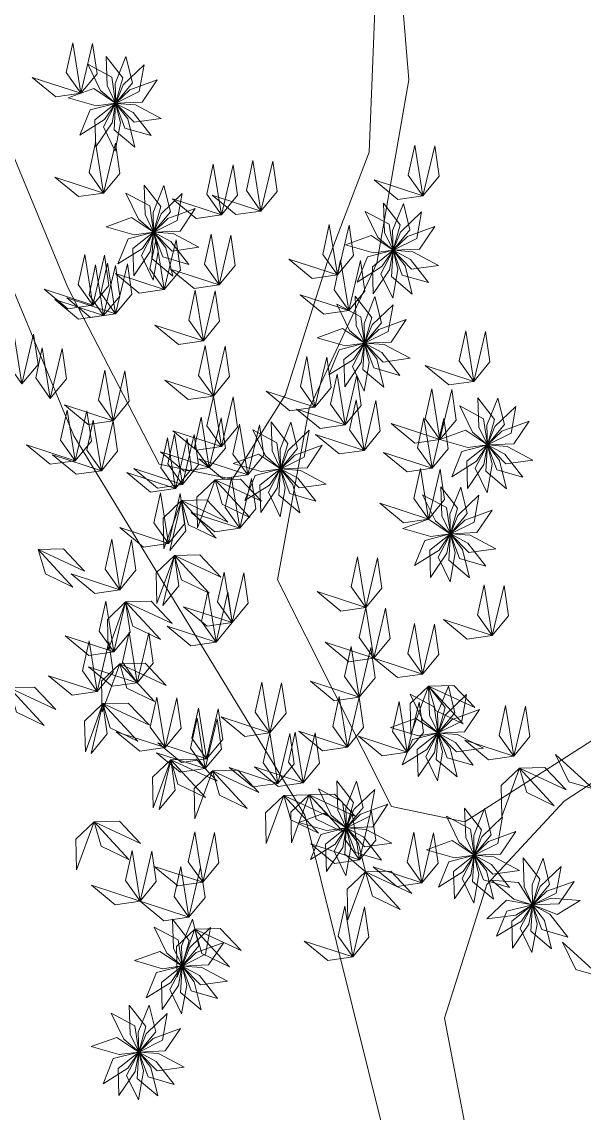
# Model space of a CAD drawing. Header units: inches. Extents: x -422522 to 22891, y -2973 to 414515.
# Drawn here: x 6861.8 to 6927.7, y 10840.1 to 10967.8 of the extents above; entities that cross this region are included whole.
import ezdxf

# ---------------------------------------------------------------- set-up
doc = ezdxf.new("R2010")
doc.units = ezdxf.units.IN
doc.header["$MEASUREMENT"] = 0
doc.layers.add('ARREDAMENTO', color=8, linetype='Continuous', lineweight=18)

msp = doc.modelspace()

# ---------------------------------------------------------------- linework, layer by layer
at = {"layer": 'ARREDAMENTO', "linetype": 'Continuous', "lineweight": 0}
for points in [[(6903.61, 10979.96), (6902.49, 10952.59), (6897.64, 10939.8), (6892.67, 10924.13), (6886.49, 10914.29), (6877.91, 10916.08), (6867.21, 10936.72), (6859.34, 10955.8), (6843.17, 10983.88), (6857.48, 10945.78), (6837.37, 10948.04), (6805.74, 10950.78), (6794.69, 10962.78), (6807.06, 10947.84), (6837.26, 10945.16), (6858.75, 10941.4), (6867.94, 10919.37), (6894.99, 10874.98), (6909.85, 10815.21)], [(6928.53, 10883.7), (6913.71, 10874.21), (6905.13, 10876), (6891.78, 10902.53), (6895.49, 10922.58), (6903.4, 10939.57), (6907.17, 10961.06), (6905.23, 10984.22)], [(6929.98, 10778.31), (6921.46, 10781.54), (6920.96, 10804.65), (6916.09, 10826.49), (6911.33, 10851.22), (6916.3, 10866.89), (6925.35, 10876.62), (6946.11, 10890.2)]]:
    msp.add_lwpolyline(points, dxfattribs=at)
at = {"layer": 'ARREDAMENTO', "lineweight": 0}
for points in [[(6868.75, 10959.47), (6867.03, 10961.89), (6867.8, 10965.39), (6868.75, 10959.47)], [(6868.75, 10959.47), (6870.64, 10961.75), (6870.12, 10965.31), (6868.75, 10959.47)], [(6871.7, 10963.79), (6871.82, 10960.38), (6872.82, 10958.31), (6873.65, 10961.28), (6871.7, 10963.79)], [(6874.03, 10963.77), (6872.76, 10960.61), (6872.83, 10958.3), (6874.79, 10960.68), (6874.03, 10963.77)], [(6869.56, 10962.86), (6871.06, 10959.79), (6872.82, 10958.31), (6872.37, 10961.36), (6869.56, 10962.86)], [(6876.15, 10962.8), (6873.7, 10960.44), (6872.83, 10958.3), (6875.59, 10959.67), (6876.15, 10962.8)], [(6868.75, 10959.47), (6865.82, 10959.05), (6863.05, 10961.33), (6868.75, 10959.47)], [(6877.7, 10961.06), (6874.5, 10959.89), (6872.83, 10958.3), (6875.91, 10958.43), (6877.7, 10961.06)], [(6867.25, 10958.93), (6870.53, 10957.99), (6872.81, 10958.3), (6870.25, 10960.01), (6867.25, 10958.93)], [(6868.63, 10954.58), (6871.52, 10956.39), (6872.81, 10958.29), (6869.83, 10957.53), (6868.63, 10954.58)], [(6870.5, 10953.2), (6872.41, 10956.02), (6872.82, 10958.29), (6870.4, 10956.38), (6870.5, 10953.2)], [(6872.78, 10952.69), (6873.37, 10956.05), (6872.82, 10958.29), (6871.39, 10955.56), (6872.78, 10952.69)], [(6875.06, 10953.16), (6874.24, 10956.47), (6872.82, 10958.29), (6872.63, 10955.21), (6875.06, 10953.16)], [(6876.96, 10954.51), (6874.86, 10957.2), (6872.83, 10958.29), (6873.9, 10955.4), (6876.96, 10954.51)], [(6878.14, 10956.52), (6875.13, 10958.12), (6872.83, 10958.29), (6874.99, 10956.09), (6878.14, 10956.52)], [(6871.41, 10947.79), (6869.7, 10950.21), (6870.46, 10953.71), (6871.41, 10947.79)], [(6871.41, 10947.79), (6873.3, 10950.08), (6872.79, 10953.63), (6871.41, 10947.79)], [(6908.81, 10947.48), (6907.09, 10949.9), (6907.86, 10953.4), (6908.81, 10947.48)], [(6908.81, 10947.48), (6910.7, 10949.76), (6910.18, 10953.32), (6908.81, 10947.48)], [(6885.2, 10945.24), (6883.48, 10947.66), (6884.25, 10951.16), (6885.2, 10945.24)], [(6885.2, 10945.24), (6887.08, 10947.53), (6886.57, 10951.08), (6885.2, 10945.24)], [(6889.84, 10945.69), (6888.13, 10948.11), (6888.89, 10951.61), (6889.84, 10945.69)], [(6889.84, 10945.69), (6891.73, 10947.97), (6891.22, 10951.53), (6889.84, 10945.69)], [(6871.41, 10947.79), (6868.48, 10947.37), (6865.71, 10949.65), (6871.41, 10947.79)], [(6908.81, 10947.48), (6905.87, 10947.05), (6903.11, 10949.34), (6908.81, 10947.48)], [(6876.15, 10948.71), (6876.27, 10945.3), (6877.27, 10943.23), (6878.1, 10946.2), (6876.15, 10948.71)], [(6878.48, 10948.69), (6877.2, 10945.53), (6877.27, 10943.22), (6879.24, 10945.6), (6878.48, 10948.69)], [(6874.01, 10947.78), (6875.5, 10944.72), (6877.27, 10943.23), (6876.82, 10946.28), (6874.01, 10947.78)], [(6880.6, 10947.73), (6878.15, 10945.36), (6877.28, 10943.22), (6880.04, 10944.59), (6880.6, 10947.73)], [(6885.2, 10945.24), (6882.26, 10944.82), (6879.49, 10947.1), (6885.2, 10945.24)], [(6889.84, 10945.69), (6886.91, 10945.27), (6884.14, 10947.55), (6889.84, 10945.69)], [(6882.14, 10945.98), (6878.94, 10944.81), (6877.28, 10943.22), (6880.36, 10943.35), (6882.14, 10945.98)], [(6902.05, 10945.65), (6903.54, 10942.59), (6905.3, 10941.1), (6904.85, 10944.15), (6902.05, 10945.65)], [(6904.18, 10946.59), (6904.3, 10943.18), (6905.31, 10941.1), (6906.14, 10944.07), (6904.18, 10946.59)], [(6906.52, 10946.57), (6905.24, 10943.41), (6905.31, 10941.1), (6907.28, 10943.48), (6906.52, 10946.57)], [(6908.64, 10945.6), (6906.19, 10943.23), (6905.31, 10941.1), (6908.08, 10942.47), (6908.64, 10945.6)], [(6871.7, 10943.85), (6874.97, 10942.91), (6877.26, 10943.22), (6874.69, 10944.93), (6871.7, 10943.85)], [(6873.07, 10939.5), (6875.96, 10941.31), (6877.26, 10943.22), (6874.27, 10942.45), (6873.07, 10939.5)], [(6874.95, 10938.12), (6876.85, 10940.94), (6877.26, 10943.21), (6874.84, 10941.3), (6874.95, 10938.12)], [(6877.22, 10937.61), (6877.81, 10940.97), (6877.26, 10943.21), (6875.83, 10940.48), (6877.22, 10937.61)], [(6879.5, 10938.08), (6878.68, 10941.39), (6877.27, 10943.21), (6877.07, 10940.13), (6879.5, 10938.08)], [(6881.4, 10939.43), (6879.3, 10942.12), (6877.27, 10943.21), (6878.35, 10940.32), (6881.4, 10939.43)], [(6882.58, 10941.44), (6879.57, 10943.04), (6877.27, 10943.21), (6879.43, 10941.01), (6882.58, 10941.44)], [(6884.94, 10937.04), (6883.22, 10939.46), (6883.99, 10942.97), (6884.94, 10937.04)], [(6898.79, 10938.21), (6897.07, 10940.62), (6897.84, 10944.13), (6898.79, 10938.21)], [(6898.79, 10938.21), (6900.67, 10940.49), (6900.16, 10944.05), (6898.79, 10938.21)], [(6910.18, 10943.86), (6906.98, 10942.69), (6905.31, 10941.09), (6908.4, 10941.22), (6910.18, 10943.86)], [(6878.52, 10936.49), (6876.81, 10938.91), (6877.58, 10942.42), (6878.52, 10936.49)], [(6878.52, 10936.49), (6880.41, 10938.78), (6879.9, 10942.33), (6878.52, 10936.49)], [(6884.94, 10937.04), (6886.83, 10939.33), (6886.31, 10942.88), (6884.94, 10937.04)], [(6899.74, 10941.72), (6903.01, 10940.79), (6905.3, 10941.1), (6902.73, 10942.81), (6899.74, 10941.72)], [(6870.15, 10934.67), (6868.44, 10937.09), (6869.2, 10940.6), (6870.15, 10934.67)], [(6870.15, 10934.67), (6872.04, 10936.96), (6871.53, 10940.51), (6870.15, 10934.67)], [(6901.11, 10937.38), (6904, 10939.18), (6905.3, 10941.09), (6902.31, 10940.32), (6901.11, 10937.38)], [(6902.98, 10935.99), (6904.89, 10938.82), (6905.3, 10941.09), (6902.88, 10939.17), (6902.98, 10935.99)], [(6905.26, 10935.49), (6905.85, 10938.85), (6905.3, 10941.09), (6903.87, 10938.35), (6905.26, 10935.49)], [(6907.54, 10935.95), (6906.72, 10939.26), (6905.3, 10941.08), (6905.11, 10938.01), (6907.54, 10935.95)], [(6909.44, 10937.31), (6907.34, 10940), (6905.31, 10941.09), (6906.38, 10938.19), (6909.44, 10937.31)], [(6910.62, 10939.32), (6907.61, 10940.92), (6905.31, 10941.09), (6907.47, 10938.88), (6910.62, 10939.32)], [(6871.41, 10933.46), (6869.7, 10935.87), (6870.46, 10939.38), (6871.41, 10933.46)], [(6872.82, 10933.66), (6871.1, 10936.08), (6871.87, 10939.58), (6872.82, 10933.66)], [(6871.41, 10933.46), (6873.3, 10935.74), (6872.79, 10939.3), (6871.41, 10933.46)], [(6872.82, 10933.66), (6874.7, 10935.95), (6874.19, 10939.5), (6872.82, 10933.66)], [(6898.79, 10938.21), (6895.85, 10937.78), (6893.09, 10940.07), (6898.79, 10938.21)], [(6900.12, 10934.04), (6898.4, 10936.45), (6899.17, 10939.96), (6900.12, 10934.04)], [(6900.12, 10934.04), (6902.01, 10936.32), (6901.5, 10939.88), (6900.12, 10934.04)], [(6878.52, 10936.49), (6875.59, 10936.07), (6872.82, 10938.36), (6878.52, 10936.49)], [(6884.94, 10937.04), (6882, 10936.62), (6879.24, 10938.9), (6884.94, 10937.04)], [(6870.15, 10934.67), (6867.22, 10934.25), (6864.45, 10936.53), (6870.15, 10934.67)], [(6871.41, 10933.46), (6868.48, 10933.03), (6865.71, 10935.32), (6871.41, 10933.46)], [(6872.82, 10933.66), (6869.88, 10933.24), (6867.12, 10935.52), (6872.82, 10933.66)], [(6883.1, 10930.49), (6881.39, 10932.91), (6882.15, 10936.42), (6883.1, 10930.49)], [(6883.1, 10930.49), (6884.99, 10932.78), (6884.48, 10936.33), (6883.1, 10930.49)], [(6900.12, 10934.04), (6897.19, 10933.61), (6894.42, 10935.9), (6900.12, 10934.04)], [(6900.85, 10935.72), (6900.97, 10932.31), (6901.98, 10930.24), (6902.81, 10933.21), (6900.85, 10935.72)], [(6903.18, 10935.7), (6901.91, 10932.54), (6901.98, 10930.23), (6903.95, 10932.61), (6903.18, 10935.7)], [(6898.72, 10934.79), (6900.21, 10931.72), (6901.97, 10930.24), (6901.52, 10933.29), (6898.72, 10934.79)], [(6905.31, 10934.73), (6902.85, 10932.37), (6901.98, 10930.23), (6904.75, 10931.6), (6905.31, 10934.73)], [(6906.85, 10932.99), (6903.65, 10931.82), (6901.98, 10930.23), (6905.07, 10930.36), (6906.85, 10932.99)], [(6883.1, 10930.49), (6880.17, 10930.07), (6877.4, 10932.35), (6883.1, 10930.49)], [(6896.41, 10930.86), (6899.68, 10929.92), (6901.97, 10930.23), (6899.4, 10931.94), (6896.41, 10930.86)], [(6914.76, 10925.75), (6913.05, 10928.17), (6913.81, 10931.68), (6914.76, 10925.75)], [(6914.76, 10925.75), (6916.65, 10928.04), (6916.14, 10931.59), (6914.76, 10925.75)], [(6861.84, 10925.45), (6860.12, 10927.87), (6860.89, 10931.38), (6861.84, 10925.45)], [(6861.84, 10925.45), (6863.73, 10927.74), (6863.21, 10931.29), (6861.84, 10925.45)], [(6897.78, 10926.51), (6900.67, 10928.32), (6901.97, 10930.22), (6898.98, 10929.46), (6897.78, 10926.51)], [(6899.65, 10925.13), (6901.56, 10927.95), (6901.97, 10930.22), (6899.55, 10928.31), (6899.65, 10925.13)], [(6901.93, 10924.62), (6902.52, 10927.98), (6901.97, 10930.22), (6900.54, 10927.49), (6901.93, 10924.62)], [(6904.21, 10925.09), (6903.39, 10928.4), (6901.97, 10930.22), (6901.78, 10927.14), (6904.21, 10925.09)], [(6906.11, 10926.44), (6904.01, 10929.13), (6901.98, 10930.22), (6903.05, 10927.33), (6906.11, 10926.44)], [(6907.29, 10928.45), (6904.28, 10930.05), (6901.98, 10930.22), (6904.14, 10928.02), (6907.29, 10928.45)], [(6865.17, 10923.75), (6863.46, 10926.17), (6864.23, 10929.67), (6865.17, 10923.75)], [(6865.17, 10923.75), (6867.06, 10926.04), (6866.55, 10929.59), (6865.17, 10923.75)], [(6884.26, 10924.04), (6882.54, 10926.46), (6883.31, 10929.96), (6884.26, 10924.04)], [(6884.26, 10924.04), (6886.15, 10926.33), (6885.64, 10929.88), (6884.26, 10924.04)], [(6896.16, 10922.73), (6894.45, 10925.15), (6895.21, 10928.65), (6896.16, 10922.73)], [(6896.16, 10922.73), (6898.05, 10925.02), (6897.54, 10928.57), (6896.16, 10922.73)], [(6872.52, 10921.14), (6870.8, 10923.56), (6871.57, 10927.06), (6872.52, 10921.14)], [(6872.52, 10921.14), (6874.41, 10923.43), (6873.9, 10926.98), (6872.52, 10921.14)], [(6899.7, 10920.66), (6897.98, 10923.07), (6898.75, 10926.58), (6899.7, 10920.66)], [(6899.7, 10920.66), (6901.59, 10922.94), (6901.08, 10926.49), (6899.7, 10920.66)], [(6914.76, 10925.75), (6911.83, 10925.33), (6909.06, 10927.61), (6914.76, 10925.75)], [(6884.26, 10924.04), (6881.33, 10923.62), (6878.56, 10925.9), (6884.26, 10924.04)], [(6885.21, 10918.12), (6883.49, 10920.54), (6884.26, 10924.04), (6885.21, 10918.12)], [(6885.21, 10918.12), (6887.1, 10920.41), (6886.58, 10923.96), (6885.21, 10918.12)], [(6896.16, 10922.73), (6893.23, 10922.31), (6890.46, 10924.59), (6896.16, 10922.73)], [(6910.8, 10918.95), (6909.08, 10921.36), (6909.85, 10924.87), (6910.8, 10918.95)], [(6910.8, 10918.95), (6912.68, 10921.23), (6912.17, 10924.79), (6910.8, 10918.95)], [(6915.24, 10923.81), (6915.36, 10920.4), (6916.37, 10918.33), (6917.2, 10921.3), (6915.24, 10923.81)], [(6872.52, 10921.14), (6869.59, 10920.72), (6866.82, 10923), (6872.52, 10921.14)], [(6901.92, 10917.68), (6900.21, 10920.1), (6900.98, 10923.6), (6901.92, 10917.68)], [(6901.92, 10917.68), (6903.81, 10919.97), (6903.3, 10923.52), (6901.92, 10917.68)], [(6913.11, 10922.88), (6914.6, 10919.81), (6916.36, 10918.33), (6915.91, 10921.38), (6913.11, 10922.88)], [(6917.57, 10923.79), (6916.3, 10920.63), (6916.37, 10918.32), (6918.34, 10920.7), (6917.57, 10923.79)], [(6919.7, 10922.82), (6917.24, 10920.46), (6916.37, 10918.32), (6919.14, 10919.69), (6919.7, 10922.82)], [(6868.09, 10916.47), (6866.37, 10918.89), (6867.14, 10922.39), (6868.09, 10916.47)], [(6868.09, 10916.47), (6869.98, 10918.75), (6869.46, 10922.31), (6868.09, 10916.47)], [(6883.78, 10915.66), (6882.07, 10918.07), (6882.83, 10921.58), (6883.78, 10915.66)], [(6883.78, 10915.66), (6885.67, 10917.94), (6885.16, 10921.49), (6883.78, 10915.66)], [(6899.7, 10920.66), (6896.77, 10920.23), (6894, 10922.52), (6899.7, 10920.66)], [(6909.87, 10915.58), (6908.15, 10917.99), (6908.92, 10921.5), (6909.87, 10915.58)], [(6909.87, 10915.58), (6911.76, 10917.86), (6911.24, 10921.42), (6909.87, 10915.58)], [(6871.15, 10915.3), (6869.43, 10917.72), (6870.2, 10921.22), (6871.15, 10915.3)], [(6871.15, 10915.3), (6873.03, 10917.59), (6872.52, 10921.14), (6871.15, 10915.3)], [(6885.21, 10918.12), (6882.27, 10917.7), (6879.51, 10919.98), (6885.21, 10918.12)], [(6888.28, 10914.81), (6886.56, 10917.23), (6887.33, 10920.73), (6888.28, 10914.81)], [(6888.28, 10914.81), (6890.17, 10917.1), (6889.65, 10920.65), (6888.28, 10914.81)], [(6888.88, 10920.08), (6890.38, 10917.02), (6892.14, 10915.53), (6891.69, 10918.58), (6888.88, 10920.08)], [(6891.02, 10921.01), (6891.14, 10917.61), (6892.14, 10915.53), (6892.97, 10918.5), (6891.02, 10921.01)], [(6893.35, 10920.99), (6892.07, 10917.83), (6892.14, 10915.53), (6894.11, 10917.9), (6893.35, 10920.99)], [(6895.47, 10920.03), (6893.02, 10917.66), (6892.15, 10915.52), (6894.91, 10916.9), (6895.47, 10920.03)], [(6910.8, 10918.95), (6907.86, 10918.52), (6905.09, 10920.81), (6910.8, 10918.95)], [(6910.8, 10918.95), (6914.07, 10918.01), (6916.36, 10918.32), (6913.79, 10920.03), (6910.8, 10918.95)], [(6921.24, 10921.08), (6918.04, 10919.91), (6916.37, 10918.32), (6919.46, 10918.45), (6921.24, 10921.08)], [(6879.84, 10913.22), (6878.12, 10915.63), (6878.89, 10919.14), (6879.84, 10913.22)], [(6880.66, 10913.68), (6878.94, 10916.1), (6879.71, 10919.6), (6880.66, 10913.68)], [(6879.84, 10913.22), (6881.72, 10915.5), (6881.21, 10919.06), (6879.84, 10913.22)], [(6880.66, 10913.68), (6882.54, 10915.97), (6882.03, 10919.52), (6880.66, 10913.68)], [(6901.92, 10917.68), (6898.99, 10917.26), (6896.22, 10919.54), (6901.92, 10917.68)], [(6868.09, 10916.47), (6865.16, 10916.05), (6862.39, 10918.33), (6868.09, 10916.47)], [(6883.78, 10915.66), (6880.85, 10915.23), (6878.08, 10917.52), (6883.78, 10915.66)], [(6897.02, 10918.28), (6893.81, 10917.12), (6892.15, 10915.52), (6895.23, 10915.65), (6897.02, 10918.28)], [(6909.87, 10915.58), (6906.94, 10915.15), (6904.17, 10917.44), (6909.87, 10915.58)], [(6912.17, 10914.6), (6915.06, 10916.41), (6916.36, 10918.31), (6913.37, 10917.55), (6912.17, 10914.6)], [(6914.04, 10913.21), (6915.95, 10916.04), (6916.36, 10918.31), (6913.94, 10916.4), (6914.04, 10913.21)], [(6916.32, 10912.71), (6916.91, 10916.07), (6916.36, 10918.31), (6914.93, 10915.58), (6916.32, 10912.71)], [(6918.6, 10913.18), (6917.78, 10916.48), (6916.36, 10918.31), (6916.17, 10915.23), (6918.6, 10913.18)], [(6920.5, 10914.53), (6918.4, 10917.22), (6916.37, 10918.31), (6917.44, 10915.42), (6920.5, 10914.53)], [(6921.68, 10916.54), (6918.67, 10918.14), (6916.37, 10918.31), (6918.53, 10916.11), (6921.68, 10916.54)], [(6871.15, 10915.3), (6868.21, 10914.88), (6865.44, 10917.16), (6871.15, 10915.3)], [(6888.28, 10914.81), (6885.34, 10914.39), (6882.58, 10916.67), (6888.28, 10914.81)], [(6886.57, 10916.15), (6889.85, 10915.21), (6892.13, 10915.53), (6889.56, 10917.23), (6886.57, 10916.15)], [(6879.84, 10913.22), (6876.9, 10912.79), (6874.14, 10915.08), (6879.84, 10913.22)], [(6880.66, 10913.68), (6877.72, 10913.26), (6874.95, 10915.54), (6880.66, 10913.68)], [(6887.94, 10911.8), (6890.83, 10913.61), (6892.13, 10915.52), (6889.14, 10914.75), (6887.94, 10911.8)], [(6889.82, 10910.42), (6891.72, 10913.24), (6892.13, 10915.51), (6889.71, 10913.6), (6889.82, 10910.42)], [(6892.09, 10909.92), (6892.68, 10913.27), (6892.13, 10915.51), (6890.71, 10912.78), (6892.09, 10909.92)], [(6894.38, 10910.38), (6893.55, 10913.69), (6892.14, 10915.51), (6891.94, 10912.43), (6894.38, 10910.38)], [(6896.27, 10911.74), (6894.17, 10914.42), (6892.14, 10915.51), (6893.22, 10912.62), (6896.27, 10911.74)], [(6897.46, 10913.74), (6894.45, 10915.34), (6892.15, 10915.51), (6894.3, 10913.31), (6897.46, 10913.74)], [(6909.45, 10909.63), (6907.73, 10912.05), (6908.5, 10915.55), (6909.45, 10909.63)], [(6909.45, 10909.63), (6911.33, 10911.92), (6910.82, 10915.47), (6909.45, 10909.63)], [(6884.47, 10914.25), (6882.32, 10912.2), (6882.41, 10908.61), (6884.47, 10914.25)], [(6884.47, 10914.25), (6887.43, 10914.32), (6889.91, 10911.72), (6884.47, 10914.25)], [(6884.47, 10914.25), (6885.31, 10911.4), (6888.54, 10909.84), (6884.47, 10914.25)], [(6887.35, 10908.56), (6885.63, 10910.98), (6886.4, 10914.48), (6887.35, 10908.56)], [(6887.35, 10908.56), (6889.24, 10910.85), (6888.72, 10914.4), (6887.35, 10908.56)], [(6879.02, 10906.79), (6877.3, 10909.21), (6878.07, 10912.71), (6879.02, 10906.79)], [(6879.02, 10906.79), (6877.3, 10909.21), (6878.07, 10912.71), (6879.02, 10906.79)], [(6879.02, 10906.79), (6880.9, 10909.08), (6880.39, 10912.63), (6879.02, 10906.79)], [(6879.02, 10906.79), (6880.9, 10909.08), (6880.39, 10912.63), (6879.02, 10906.79)], [(6908.76, 10912.48), (6910.26, 10909.42), (6912.02, 10907.93), (6911.57, 10910.98), (6908.76, 10912.48)], [(6910.9, 10913.41), (6911.02, 10910), (6912.02, 10907.93), (6912.85, 10910.9), (6910.9, 10913.41)], [(6913.23, 10913.39), (6911.96, 10910.23), (6912.03, 10907.93), (6913.99, 10910.3), (6913.23, 10913.39)], [(6915.35, 10912.43), (6912.9, 10910.06), (6912.03, 10907.92), (6914.79, 10909.29), (6915.35, 10912.43)], [(6880.52, 10911.81), (6878.38, 10909.76), (6878.46, 10906.17), (6880.52, 10911.81)], [(6879.15, 10905.97), (6881.03, 10908.25), (6880.52, 10911.81), (6879.15, 10905.97)], [(6880.52, 10911.81), (6883.49, 10911.88), (6885.96, 10909.28), (6880.52, 10911.81)], [(6880.52, 10911.81), (6881.36, 10908.96), (6884.59, 10907.4), (6880.52, 10911.81)], [(6909.45, 10909.63), (6906.51, 10909.21), (6903.74, 10911.49), (6909.45, 10909.63)], [(6887.35, 10908.56), (6884.42, 10908.14), (6881.65, 10910.42), (6887.35, 10908.56)], [(6916.9, 10910.68), (6913.7, 10909.52), (6912.03, 10907.92), (6915.11, 10908.05), (6916.9, 10910.68)], [(6879.02, 10906.79), (6876.08, 10906.37), (6873.32, 10908.65), (6879.02, 10906.79)], [(6879.02, 10906.79), (6876.08, 10906.37), (6873.32, 10908.65), (6879.02, 10906.79)], [(6906.45, 10908.55), (6909.73, 10907.61), (6912.01, 10907.92), (6909.45, 10909.63), (6906.45, 10908.55)], [(6873.31, 10901.36), (6871.59, 10903.77), (6872.36, 10907.28), (6873.31, 10901.36)], [(6873.31, 10901.36), (6875.2, 10903.64), (6874.68, 10907.19), (6873.31, 10901.36)], [(6907.83, 10904.2), (6910.72, 10906.01), (6912.01, 10907.92), (6909.03, 10907.15), (6907.83, 10904.2)], [(6909.7, 10902.82), (6911.61, 10905.64), (6912.02, 10907.91), (6909.6, 10906), (6909.7, 10902.82)], [(6911.98, 10902.31), (6912.57, 10905.67), (6912.02, 10907.91), (6910.59, 10905.18), (6911.98, 10902.31)], [(6914.26, 10902.78), (6913.44, 10906.09), (6912.02, 10907.91), (6911.83, 10904.83), (6914.26, 10902.78)], [(6916.16, 10904.13), (6914.06, 10906.82), (6912.03, 10907.91), (6913.1, 10905.02), (6916.16, 10904.13)], [(6917.34, 10906.14), (6914.33, 10907.74), (6912.03, 10907.91), (6914.19, 10905.71), (6917.34, 10906.14)], [(6863.75, 10906.08), (6866.71, 10906.15), (6869.19, 10903.55), (6863.75, 10906.08)], [(6863.75, 10906.08), (6864.59, 10903.23), (6867.82, 10901.67), (6863.75, 10906.08)], [(6879.7, 10905.38), (6877.56, 10903.33), (6877.64, 10899.75), (6879.7, 10905.38)], [(6878.33, 10899.54), (6880.21, 10901.83), (6879.7, 10905.38), (6878.33, 10899.54)], [(6879.7, 10905.38), (6882.67, 10905.45), (6885.14, 10902.85), (6879.7, 10905.38)], [(6879.7, 10905.38), (6880.54, 10902.54), (6883.77, 10900.97), (6879.7, 10905.38)], [(6902.11, 10899.29), (6900.39, 10901.7), (6901.16, 10905.21), (6902.11, 10899.29)], [(6902.11, 10899.29), (6904, 10901.57), (6903.49, 10905.12), (6902.11, 10899.29)], [(6886.46, 10897.52), (6884.75, 10899.94), (6885.51, 10903.44), (6886.46, 10897.52)], [(6873.31, 10901.36), (6870.37, 10900.93), (6867.61, 10903.22), (6873.31, 10901.36)], [(6886.46, 10897.52), (6888.35, 10899.81), (6887.84, 10903.36), (6886.46, 10897.52)], [(6884.58, 10895.23), (6882.86, 10897.65), (6883.63, 10901.16), (6884.58, 10895.23)], [(6884.58, 10895.23), (6886.46, 10897.52), (6885.95, 10901.07), (6884.58, 10895.23)], [(6902.11, 10899.29), (6899.18, 10898.86), (6896.41, 10901.15), (6902.11, 10899.29)], [(6916.93, 10896.01), (6915.21, 10898.43), (6915.98, 10901.94), (6916.93, 10896.01)], [(6916.93, 10896.01), (6918.82, 10898.3), (6918.3, 10901.85), (6916.93, 10896.01)], [(6872.62, 10894.11), (6870.9, 10896.52), (6871.67, 10900.03), (6872.62, 10894.11)], [(6873.99, 10899.95), (6871.85, 10897.9), (6871.93, 10894.31), (6873.99, 10899.95)], [(6872.62, 10894.11), (6874.51, 10896.39), (6873.99, 10899.95), (6872.62, 10894.11)], [(6873.99, 10899.95), (6876.96, 10900.02), (6879.43, 10897.42), (6873.99, 10899.95)], [(6873.99, 10899.95), (6874.83, 10897.1), (6878.06, 10895.54), (6873.99, 10899.95)], [(6886.46, 10897.52), (6883.53, 10897.1), (6880.76, 10899.38), (6886.46, 10897.52)], [(6903.06, 10893.36), (6901.34, 10895.78), (6902.11, 10899.29), (6903.06, 10893.36)], [(6903.06, 10893.36), (6904.95, 10895.65), (6904.43, 10899.2), (6903.06, 10893.36)], [(6884.58, 10895.23), (6881.64, 10894.81), (6878.87, 10897.09), (6884.58, 10895.23)], [(6908.76, 10891.5), (6907.04, 10893.92), (6907.81, 10897.43), (6908.76, 10891.5)], [(6908.76, 10891.5), (6910.65, 10893.79), (6910.14, 10897.34), (6908.76, 10891.5)], [(6916.93, 10896.01), (6914, 10895.59), (6911.23, 10897.87), (6916.93, 10896.01)], [(6872.62, 10894.11), (6869.68, 10893.68), (6866.92, 10895.97), (6872.62, 10894.11)], [(6875.34, 10890.49), (6873.62, 10892.91), (6874.39, 10896.42), (6875.34, 10890.49)], [(6875.34, 10890.49), (6877.23, 10892.78), (6876.71, 10896.33), (6875.34, 10890.49)], [(6870.65, 10889.45), (6868.93, 10891.87), (6869.7, 10895.37), (6870.65, 10889.45)], [(6870.65, 10889.45), (6872.53, 10891.74), (6872.02, 10895.29), (6870.65, 10889.45)], [(6903.06, 10893.36), (6900.13, 10892.94), (6897.36, 10895.23), (6903.06, 10893.36)], [(6901.33, 10888.79), (6899.62, 10891.2), (6900.39, 10894.71), (6901.33, 10888.79)], [(6901.33, 10888.79), (6903.22, 10891.07), (6902.71, 10894.62), (6901.33, 10888.79)], [(6908.76, 10891.5), (6905.83, 10891.08), (6903.06, 10893.36), (6908.76, 10891.5)], [(6875.34, 10890.49), (6872.4, 10890.07), (6869.64, 10892.36), (6875.34, 10890.49)], [(6873.3, 10892.7), (6871.16, 10890.65), (6871.24, 10887.07), (6873.3, 10892.7)], [(6873.3, 10892.7), (6876.27, 10892.77), (6878.74, 10890.17), (6873.3, 10892.7)], [(6873.3, 10892.7), (6874.14, 10889.85), (6877.37, 10888.29), (6873.3, 10892.7)], [(6870.65, 10889.45), (6867.71, 10889.03), (6864.94, 10891.31), (6870.65, 10889.45)], [(6901.33, 10888.79), (6898.4, 10888.36), (6895.63, 10890.65), (6901.33, 10888.79)], [(6860.37, 10889.89), (6863.33, 10889.96), (6865.81, 10887.36), (6860.37, 10889.89)], [(6860.37, 10889.89), (6861.21, 10887.04), (6864.44, 10885.48), (6860.37, 10889.89)], [(6890.88, 10884.63), (6889.16, 10887.05), (6889.93, 10890.56), (6890.88, 10884.63)], [(6890.88, 10884.63), (6892.77, 10886.92), (6892.26, 10890.47), (6890.88, 10884.63)], [(6909.45, 10890.09), (6907.3, 10888.05), (6907.39, 10884.46), (6909.45, 10890.09)], [(6909.45, 10890.09), (6912.41, 10890.16), (6914.89, 10887.57), (6909.45, 10890.09)], [(6909.45, 10890.09), (6909.57, 10886.69), (6910.57, 10884.61), (6911.4, 10887.58), (6909.45, 10890.09)], [(6909.45, 10890.09), (6910.29, 10887.25), (6913.52, 10885.69), (6909.45, 10890.09)], [(6911.78, 10890.07), (6910.5, 10886.91), (6910.57, 10884.61), (6912.54, 10886.98), (6911.78, 10890.07)], [(6871.33, 10888.04), (6869.18, 10885.99), (6869.27, 10882.41), (6871.33, 10888.04)], [(6869.96, 10882.2), (6871.84, 10884.49), (6871.33, 10888.04), (6869.96, 10882.2)], [(6871.33, 10888.04), (6874.29, 10888.11), (6876.77, 10885.51), (6871.33, 10888.04)], [(6871.33, 10888.04), (6872.17, 10885.2), (6875.4, 10883.63), (6871.33, 10888.04)], [(6878.6, 10882.89), (6876.88, 10885.3), (6877.65, 10888.81), (6878.6, 10882.89)], [(6878.6, 10882.89), (6880.48, 10885.17), (6879.97, 10888.73), (6878.6, 10882.89)], [(6899.96, 10882.95), (6898.24, 10885.36), (6899.01, 10888.87), (6899.96, 10882.95)], [(6899.96, 10882.95), (6901.85, 10885.23), (6901.33, 10888.79), (6899.96, 10882.95)], [(6906.97, 10882.36), (6905.25, 10884.78), (6906.02, 10888.28), (6906.97, 10882.36)], [(6906.97, 10882.36), (6908.86, 10884.65), (6908.35, 10888.2), (6906.97, 10882.36)], [(6907.31, 10889.16), (6908.8, 10886.1), (6910.57, 10884.61), (6910.12, 10887.66), (6907.31, 10889.16)], [(6913.9, 10889.11), (6911.45, 10886.74), (6910.57, 10884.61), (6913.34, 10885.98), (6913.9, 10889.11)], [(6883.47, 10881.58), (6881.75, 10884), (6882.52, 10887.5), (6883.47, 10881.58)], [(6883.47, 10881.58), (6885.36, 10883.86), (6884.84, 10887.42), (6883.47, 10881.58)], [(6915.44, 10887.36), (6912.24, 10886.2), (6910.58, 10884.6), (6913.66, 10884.73), (6915.44, 10887.36)], [(6919.43, 10881.89), (6917.72, 10884.31), (6918.49, 10887.81), (6919.43, 10881.89)], [(6919.43, 10881.89), (6921.32, 10884.18), (6920.81, 10887.73), (6919.43, 10881.89)], [(6883.31, 10880.43), (6881.6, 10882.84), (6882.36, 10886.35), (6883.31, 10880.43)], [(6883.31, 10880.43), (6885.2, 10882.71), (6884.69, 10886.26), (6883.31, 10880.43)], [(6890.88, 10884.63), (6887.95, 10884.21), (6885.18, 10886.49), (6890.88, 10884.63)], [(6905, 10885.23), (6908.27, 10884.29), (6910.56, 10884.61), (6907.99, 10886.31), (6905, 10885.23)], [(6878.6, 10882.89), (6875.66, 10882.46), (6872.89, 10884.75), (6878.6, 10882.89)], [(6891.83, 10878.71), (6890.11, 10881.13), (6890.88, 10884.63), (6891.83, 10878.71)], [(6891.83, 10878.71), (6893.72, 10881), (6893.2, 10884.55), (6891.83, 10878.71)], [(6894.79, 10878.78), (6893.08, 10881.2), (6893.84, 10884.7), (6894.79, 10878.78)], [(6899.96, 10882.95), (6897.03, 10882.52), (6894.26, 10884.81), (6899.96, 10882.95)], [(6894.79, 10878.78), (6896.68, 10881.07), (6896.17, 10884.62), (6894.79, 10878.78)], [(6906.97, 10882.36), (6904.04, 10881.94), (6901.27, 10884.22), (6906.97, 10882.36)], [(6906.37, 10880.89), (6909.26, 10882.69), (6910.56, 10884.6), (6907.57, 10883.83), (6906.37, 10880.89)], [(6908.25, 10879.5), (6910.15, 10882.33), (6910.56, 10884.6), (6908.14, 10882.68), (6908.25, 10879.5)], [(6910.52, 10879), (6911.11, 10882.35), (6910.56, 10884.59), (6909.13, 10881.86), (6910.52, 10879)], [(6912.8, 10879.46), (6911.98, 10882.77), (6910.57, 10884.59), (6910.37, 10881.51), (6912.8, 10879.46)], [(6915.88, 10882.83), (6912.87, 10884.43), (6910.57, 10884.6), (6912.73, 10882.39), (6915.88, 10882.83)], [(6914.7, 10880.82), (6912.6, 10883.5), (6910.57, 10884.59), (6911.65, 10881.7), (6914.7, 10880.82)], [(6883.47, 10881.58), (6880.53, 10881.16), (6877.77, 10883.44), (6883.47, 10881.58)], [(6919.43, 10881.89), (6916.5, 10881.47), (6913.73, 10883.75), (6919.43, 10881.89)], [(6883.31, 10880.43), (6880.38, 10880), (6877.61, 10882.29), (6883.31, 10880.43)], [(6928.74, 10878.05), (6925.89, 10878.87), (6924.31, 10882.09), (6928.74, 10878.05)], [(6879.28, 10881.48), (6877.13, 10879.43), (6877.22, 10875.84), (6879.28, 10881.48)], [(6877.91, 10875.64), (6879.79, 10877.93), (6879.28, 10881.48), (6877.91, 10875.64)], [(6879.28, 10881.48), (6882.24, 10881.55), (6884.72, 10878.95), (6879.28, 10881.48)], [(6879.28, 10881.48), (6880.12, 10878.63), (6883.35, 10877.07), (6879.28, 10881.48)], [(6891.83, 10878.71), (6888.89, 10878.29), (6886.13, 10880.57), (6891.83, 10878.71)], [(6894.79, 10878.78), (6891.86, 10878.36), (6889.09, 10880.64), (6894.79, 10878.78)], [(6920.12, 10880.48), (6917.97, 10878.44), (6918.06, 10874.85), (6920.12, 10880.48)], [(6920.12, 10880.48), (6923.08, 10880.55), (6925.56, 10877.95), (6920.12, 10880.48)], [(6920.12, 10880.48), (6920.96, 10877.64), (6924.19, 10876.08), (6920.12, 10880.48)], [(6884.15, 10880.17), (6882.01, 10878.12), (6882.09, 10874.54), (6884.15, 10880.17)], [(6884.15, 10880.17), (6887.12, 10880.24), (6889.59, 10877.64), (6884.15, 10880.17)], [(6884.15, 10880.17), (6884.99, 10877.33), (6888.22, 10875.76), (6884.15, 10880.17)], [(6896.57, 10878.06), (6898.07, 10875), (6899.83, 10873.51), (6899.38, 10876.56), (6896.57, 10878.06)], [(6898.71, 10878.99), (6898.83, 10875.58), (6899.83, 10873.51), (6900.66, 10876.48), (6898.71, 10878.99)], [(6901.04, 10878.97), (6899.76, 10875.81), (6899.84, 10873.5), (6901.8, 10875.88), (6901.04, 10878.97)], [(6903.16, 10878), (6900.71, 10875.64), (6899.84, 10873.5), (6902.6, 10874.87), (6903.16, 10878)], [(6892.51, 10877.3), (6890.37, 10875.26), (6890.45, 10871.67), (6892.51, 10877.3)], [(6892.51, 10877.3), (6895.48, 10877.37), (6897.95, 10874.77), (6892.51, 10877.3)], [(6892.51, 10877.3), (6893.35, 10874.46), (6896.58, 10872.89), (6892.51, 10877.3)], [(6895.48, 10877.37), (6893.33, 10875.33), (6893.42, 10871.74), (6895.48, 10877.37)], [(6895.48, 10877.37), (6898.44, 10877.44), (6900.92, 10874.84), (6895.48, 10877.37)], [(6895.48, 10877.37), (6896.32, 10874.53), (6899.55, 10872.97), (6895.48, 10877.37)], [(6901.38, 10869.77), (6899.67, 10872.19), (6900.44, 10875.69), (6901.38, 10869.77)], [(6904.71, 10876.26), (6901.5, 10875.09), (6899.84, 10873.5), (6902.92, 10873.63), (6904.71, 10876.26)], [(6901.38, 10869.77), (6903.27, 10872.06), (6902.76, 10875.61), (6901.38, 10869.77)], [(6913.69, 10875.79), (6913.81, 10872.39), (6914.82, 10870.31), (6915.65, 10873.28), (6913.69, 10875.79)], [(6916.02, 10875.77), (6914.75, 10872.61), (6914.82, 10870.31), (6916.79, 10872.68), (6916.02, 10875.77)], [(6870.3, 10874.21), (6868.15, 10872.16), (6868.24, 10868.57), (6870.3, 10874.21)], [(6870.3, 10874.21), (6873.26, 10874.28), (6875.74, 10871.68), (6870.3, 10874.21)], [(6870.3, 10874.21), (6871.14, 10871.36), (6874.37, 10869.8), (6870.3, 10874.21)], [(6894.26, 10874.13), (6897.54, 10873.19), (6899.82, 10873.5), (6897.25, 10875.21), (6894.26, 10874.13)], [(6911.56, 10874.86), (6913.05, 10871.8), (6914.81, 10870.31), (6914.36, 10873.36), (6911.56, 10874.86)], [(6918.14, 10874.81), (6915.69, 10872.44), (6914.82, 10870.3), (6917.58, 10871.68), (6918.14, 10874.81)], [(6883.03, 10867.13), (6881.31, 10869.54), (6882.08, 10873.05), (6883.03, 10867.13)], [(6883.03, 10867.13), (6884.92, 10869.41), (6884.4, 10872.97), (6883.03, 10867.13)], [(6895.64, 10869.78), (6898.53, 10871.59), (6899.82, 10873.5), (6896.83, 10872.73), (6895.64, 10869.78)], [(6897.51, 10868.4), (6899.42, 10871.22), (6899.82, 10873.49), (6897.41, 10871.58), (6897.51, 10868.4)], [(6899.79, 10867.89), (6900.38, 10871.25), (6899.83, 10873.49), (6898.4, 10870.76), (6899.79, 10867.89)], [(6902.07, 10868.36), (6901.24, 10871.67), (6899.83, 10873.49), (6899.64, 10870.41), (6902.07, 10868.36)], [(6903.97, 10869.71), (6901.87, 10872.4), (6899.83, 10873.49), (6900.91, 10870.6), (6903.97, 10869.71)], [(6905.15, 10871.72), (6902.14, 10873.32), (6899.84, 10873.49), (6902, 10871.29), (6905.15, 10871.72)], [(6908.69, 10867.08), (6906.97, 10869.5), (6907.74, 10873), (6908.69, 10867.08)], [(6908.69, 10867.08), (6910.58, 10869.36), (6910.06, 10872.92), (6908.69, 10867.08)], [(6919.69, 10873.06), (6916.49, 10871.9), (6914.82, 10870.3), (6917.9, 10870.43), (6919.69, 10873.06)], [(6901.38, 10869.77), (6898.45, 10869.35), (6895.68, 10871.63), (6901.38, 10869.77)], [(6909.24, 10870.93), (6912.52, 10869.99), (6914.81, 10870.31), (6912.24, 10872.01), (6909.24, 10870.93)], [(6875.7, 10864.93), (6873.98, 10867.34), (6874.75, 10870.85), (6875.7, 10864.93)], [(6875.7, 10864.93), (6877.58, 10867.21), (6877.07, 10870.76), (6875.7, 10864.93)], [(6910.62, 10866.58), (6913.51, 10868.39), (6914.8, 10870.3), (6911.82, 10869.53), (6910.62, 10866.58)], [(6912.49, 10865.2), (6914.4, 10868.02), (6914.81, 10870.29), (6912.39, 10868.38), (6912.49, 10865.2)], [(6914.77, 10864.7), (6915.36, 10868.05), (6914.81, 10870.29), (6913.38, 10867.56), (6914.77, 10864.7)], [(6917.05, 10865.16), (6916.23, 10868.47), (6914.81, 10870.29), (6914.62, 10867.21), (6917.05, 10865.16)], [(6918.95, 10866.52), (6916.85, 10869.2), (6914.82, 10870.29), (6915.89, 10867.4), (6918.95, 10866.52)], [(6920.13, 10868.52), (6917.12, 10870.12), (6914.82, 10870.29), (6916.98, 10868.09), (6920.13, 10868.52)], [(6883.03, 10867.13), (6880.1, 10866.7), (6877.33, 10868.99), (6883.03, 10867.13)], [(6881.4, 10863.06), (6879.68, 10865.48), (6880.45, 10868.99), (6881.4, 10863.06)], [(6881.4, 10863.06), (6883.29, 10865.35), (6882.77, 10868.9), (6881.4, 10863.06)], [(6908.69, 10867.08), (6905.75, 10866.65), (6902.99, 10868.94), (6908.69, 10867.08)], [(6920.55, 10870), (6920.65, 10866.59), (6921.65, 10864.51), (6922.49, 10867.48), (6920.55, 10870)], [(6922.88, 10869.97), (6921.59, 10866.82), (6921.65, 10864.51), (6923.63, 10866.88), (6922.88, 10869.97)], [(6925, 10868.99), (6922.53, 10866.64), (6921.65, 10864.51), (6924.42, 10865.87), (6925, 10868.99)], [(6902.07, 10868.36), (6899.92, 10866.31), (6900.01, 10862.73), (6902.07, 10868.36)], [(6902.07, 10868.36), (6905.03, 10868.43), (6907.51, 10865.83), (6902.07, 10868.36)], [(6902.07, 10868.36), (6902.91, 10865.52), (6906.14, 10863.95), (6902.07, 10868.36)], [(6875.7, 10864.93), (6872.76, 10864.5), (6869.99, 10866.79), (6875.7, 10864.93)], [(6916.83, 10867.37), (6919.43, 10865.16), (6921.64, 10864.51), (6920, 10867.12), (6916.83, 10867.37)], [(6926.53, 10867.24), (6923.32, 10866.09), (6921.65, 10864.5), (6924.73, 10864.62), (6926.53, 10867.24)], [(6927.22, 10865.02), (6923.83, 10865.27), (6921.65, 10864.5), (6924.51, 10863.35), (6927.22, 10865.02)], [(6881.4, 10863.06), (6878.46, 10862.64), (6875.7, 10864.93), (6881.4, 10863.06)], [(6900.58, 10858.4), (6898.87, 10860.82), (6899.64, 10864.32), (6900.58, 10858.4)], [(6900.58, 10858.4), (6902.47, 10860.69), (6901.96, 10864.24), (6900.58, 10858.4)], [(6916.29, 10862.84), (6919.67, 10863.3), (6921.63, 10864.5), (6918.6, 10865.03), (6916.29, 10862.84)], [(6917.43, 10860.81), (6920.33, 10862.6), (6921.63, 10864.5), (6918.64, 10863.75), (6917.43, 10860.81)], [(6919.3, 10859.41), (6921.22, 10862.23), (6921.64, 10864.5), (6919.21, 10862.59), (6919.3, 10859.41)], [(6921.57, 10858.9), (6922.18, 10862.25), (6921.64, 10864.49), (6920.2, 10861.77), (6921.57, 10858.9)], [(6923.86, 10859.35), (6923.05, 10862.66), (6921.64, 10864.49), (6921.43, 10861.42), (6923.86, 10859.35)], [(6925.76, 10860.7), (6923.67, 10863.39), (6921.65, 10864.49), (6922.71, 10861.6), (6925.76, 10860.7)], [(6879.47, 10862.82), (6879.59, 10859.42), (6880.59, 10857.34), (6881.42, 10860.31), (6879.47, 10862.82)], [(6881.8, 10862.8), (6880.52, 10859.64), (6880.6, 10857.34), (6882.56, 10859.71), (6881.8, 10862.8)], [(6877.33, 10861.89), (6878.83, 10858.83), (6880.59, 10857.34), (6880.14, 10860.39), (6877.33, 10861.89)], [(6882.08, 10861.65), (6879.94, 10859.61), (6880.02, 10856.02), (6882.08, 10861.65)], [(6883.92, 10861.84), (6881.47, 10859.47), (6880.6, 10857.33), (6883.36, 10858.71), (6883.92, 10861.84)], [(6882.08, 10861.65), (6885.05, 10861.73), (6887.52, 10859.13), (6882.08, 10861.65)], [(6882.08, 10861.65), (6882.92, 10858.81), (6886.15, 10857.25), (6882.08, 10861.65)], [(6885.47, 10860.09), (6882.26, 10858.93), (6880.6, 10857.33), (6883.68, 10857.46), (6885.47, 10860.09)], [(6900.58, 10858.4), (6897.65, 10857.98), (6894.88, 10860.26), (6900.58, 10858.4)], [(6929.57, 10856.1), (6926.72, 10856.92), (6925.14, 10860.14), (6929.57, 10856.1)], [(6875.02, 10857.96), (6878.3, 10857.02), (6880.58, 10857.34), (6878.01, 10859.04), (6875.02, 10857.96)], [(6876.4, 10853.61), (6879.29, 10855.42), (6880.58, 10857.33), (6877.59, 10856.56), (6876.4, 10853.61)], [(6878.27, 10852.23), (6880.18, 10855.05), (6880.58, 10857.33), (6878.17, 10855.41), (6878.27, 10852.23)], [(6880.55, 10851.73), (6881.14, 10855.08), (6880.59, 10857.32), (6879.16, 10854.59), (6880.55, 10851.73)], [(6882.83, 10852.19), (6882, 10855.5), (6880.59, 10857.32), (6880.4, 10854.24), (6882.83, 10852.19)], [(6884.73, 10853.55), (6882.63, 10856.23), (6880.59, 10857.32), (6881.67, 10854.43), (6884.73, 10853.55)], [(6885.91, 10855.56), (6882.9, 10857.16), (6880.6, 10857.32), (6882.75, 10855.12), (6885.91, 10855.56)], [(6874.41, 10852.76), (6874.53, 10849.35), (6875.54, 10847.28), (6876.37, 10850.25), (6874.41, 10852.76)], [(6876.75, 10852.74), (6875.47, 10849.58), (6875.54, 10847.27), (6877.51, 10849.65), (6876.75, 10852.74)], [(6872.28, 10851.83), (6873.77, 10848.76), (6875.53, 10847.28), (6875.08, 10850.33), (6872.28, 10851.83)], [(6878.87, 10851.77), (6876.41, 10849.41), (6875.54, 10847.27), (6878.31, 10848.64), (6878.87, 10851.77)], [(6880.41, 10850.03), (6877.21, 10848.86), (6875.54, 10847.27), (6878.63, 10847.4), (6880.41, 10850.03)], [(6869.97, 10847.9), (6873.24, 10846.96), (6875.53, 10847.27), (6872.96, 10848.98), (6869.97, 10847.9)], [(6871.34, 10843.55), (6874.23, 10845.36), (6875.53, 10847.26), (6872.54, 10846.5), (6871.34, 10843.55)], [(6873.21, 10842.17), (6875.12, 10844.99), (6875.53, 10847.26), (6873.11, 10845.35), (6873.21, 10842.17)], [(6875.49, 10841.66), (6876.08, 10845.02), (6875.53, 10847.26), (6874.1, 10844.53), (6875.49, 10841.66)], [(6877.77, 10842.13), (6876.95, 10845.44), (6875.53, 10847.26), (6875.34, 10844.18), (6877.77, 10842.13)], [(6879.67, 10843.48), (6877.57, 10846.17), (6875.54, 10847.26), (6876.61, 10844.37), (6879.67, 10843.48)], [(6880.85, 10845.49), (6877.84, 10847.09), (6875.54, 10847.26), (6877.7, 10845.06), (6880.85, 10845.49)]]:
    msp.add_lwpolyline(points, dxfattribs=at)

doc.saveas('drawing.dxf')
